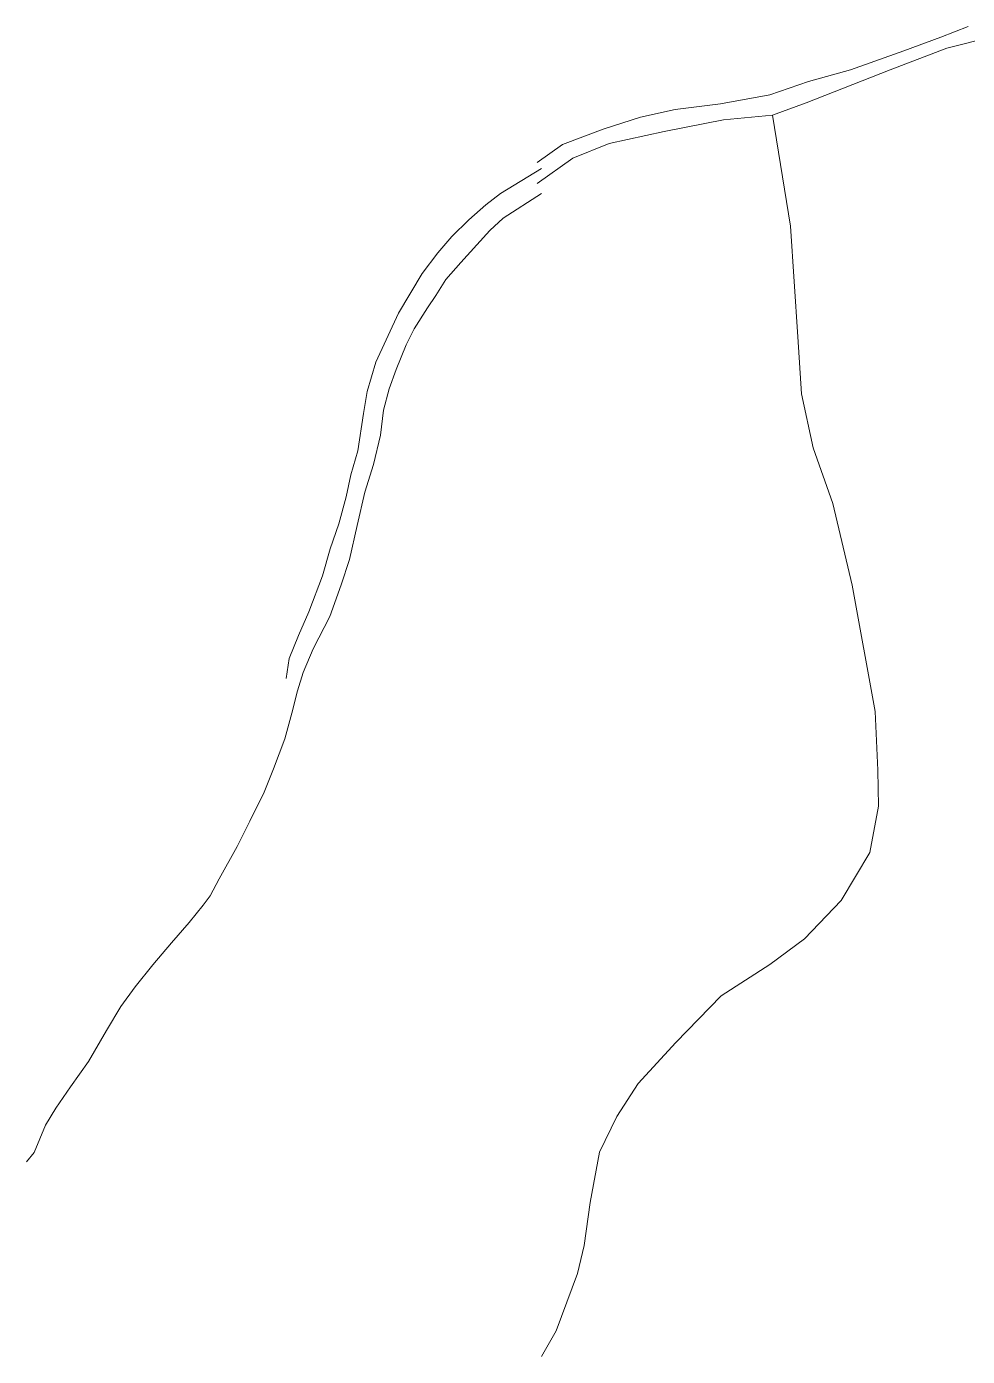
# Model space of a CAD drawing. Header units: millimetres. Extents: x 1956 to 636788, y 2654 to 1331964.
# Drawn here: x 633145 to 633761, y 1330037 to 1330907 of the extents above; entities that cross this region are included whole.
import ezdxf

# ---------------------------------------------------------------- set-up
doc = ezdxf.new("R2010")
doc.units = ezdxf.units.MM
doc.layers.add('-2', color=1, linetype='Continuous')
doc.layers.add('2', color=7, linetype='Continuous')

msp = doc.modelspace()

# ---------------------------------------------------------------- linework, layer by layer
at = {"layer": '-2', "color": 1, "lineweight": 0}
for points in [[(633314.799, 1330480.203), (633316.911, 1330493.118), (633322.893, 1330508.222), (633329.65, 1330523.814), (633338.642, 1330547.232), (633343.674, 1330564.903), (633349.434, 1330581.284), (633354.211, 1330598.961), (633357.126, 1330613.381), (633361.85, 1330629.026), (633365.535, 1330653.598), (633367.941, 1330668.031), (633373.52, 1330687.214), (633388.323, 1330719.128), (633403.992, 1330745.17), (633414.252, 1330758.637), (633423.423, 1330769.335), (633434.38, 1330780.242), (633445.564, 1330790.125), (633455.158, 1330797.506), (633481.993, 1330813.746)], [(633144.983, 1330163.916), (633149.967, 1330169.891), (633157.29, 1330187.757), (633164.189, 1330199.022), (633173.701, 1330213.017), (633185.563, 1330229.495), (633197.271, 1330249.791), (633206.574, 1330265.571), (633216.052, 1330278.296), (633227.609, 1330292.747), (633239.927, 1330307.178), (633251.45, 1330320.358), (633260.642, 1330331.819), (633265.117, 1330337.806), (633271, 1330349.098), (633282.727, 1330370.156), (633291.034, 1330386.726), (633300.423, 1330405.81), (633306.658, 1330420.907), (633314.028, 1330440.552), (633318.532, 1330457.474), (633322.215, 1330472.128), (633326.079, 1330483.981), (633332.582, 1330499.579), (633343.547, 1330520.657), (633350.943, 1330541.319), (633356.456, 1330557.961), (633361.352, 1330580.213), (633366.488, 1330601.95), (633372.041, 1330620.116), (633376.603, 1330639.325), (633378.554, 1330655.805), (633382.217, 1330669.696), (633386.863, 1330682.292), (633393.379, 1330698.399), (633398.735, 1330708.941), (633407.477, 1330722.702), (633412.767, 1330730.703), (633419.393, 1330741.212), (633429.34, 1330752.399), (633439.801, 1330763.826), (633448.178, 1330773.273), (633457.03, 1330781.437), (633482.052, 1330797.393)]]:
    msp.add_lwpolyline(points, dxfattribs=at)
at = {"layer": '2', "color": 1, "lineweight": 0}
for points in [[(633479.257, 1330817.854), (633495.74, 1330829.519), (633522.427, 1330839.652), (633546.824, 1330847.5), (633569.441, 1330852.555), (633599.17, 1330856.076), (633631.439, 1330862.135), (633656.853, 1330870.744), (633684.301, 1330878.335), (633719.12, 1330890.745), (633743.519, 1330899.863), (633761.311, 1330906.703)], [(634406.542, 1330837.256), (634369.202, 1330843.912), (634341.256, 1330844.202), (634318.895, 1330840.419), (634272.903, 1330833.869), (634227.932, 1330831.384), (634191.853, 1330828.634), (634143.581, 1330825.391), (634100.132, 1330820.871), (634069.899, 1330820.91), (634041.959, 1330827.045), (634004.113, 1330835.481), (633943.925, 1330857.671), (633906.087, 1330873.986), (633840.31, 1330894.402), (633800.683, 1330900.299), (633776.039, 1330899.822), (633747.322, 1330892.488), (633710.215, 1330878.302), (633655.315, 1330856.767), (633633.204, 1330848.661)], [(633633.204, 1330848.661), (633601.19, 1330845.652), (633562.312, 1330838.076), (633526.227, 1330830.243), (633502.59, 1330820.614), (633479.306, 1330804.128)], [(633633.204, 1330848.661), (633645.068, 1330776.207), (633649.818, 1330703.762), (633652.319, 1330666.396), (633659.903, 1330631.057), (633672.822, 1330594.694), (633685.468, 1330541.302), (633700.37, 1330458.423), (633702.108, 1330420.041), (633702.591, 1330396.657), (633696.97, 1330366.164), (633678.136, 1330334.925), (633654.228, 1330309.793), (633631.599, 1330293.046), (633599.566, 1330272.499), (633570.063, 1330242.035), (633545.392, 1330215.124), (633531.397, 1330193.538), (633519.939, 1330170.168), (633513.807, 1330137.135), (633509.967, 1330109.18), (633505.628, 1330090.886), (633491.615, 1330053.287), (633482.068, 1330036.532)]]:
    msp.add_lwpolyline(points, dxfattribs=at)

doc.saveas('drawing.dxf')
